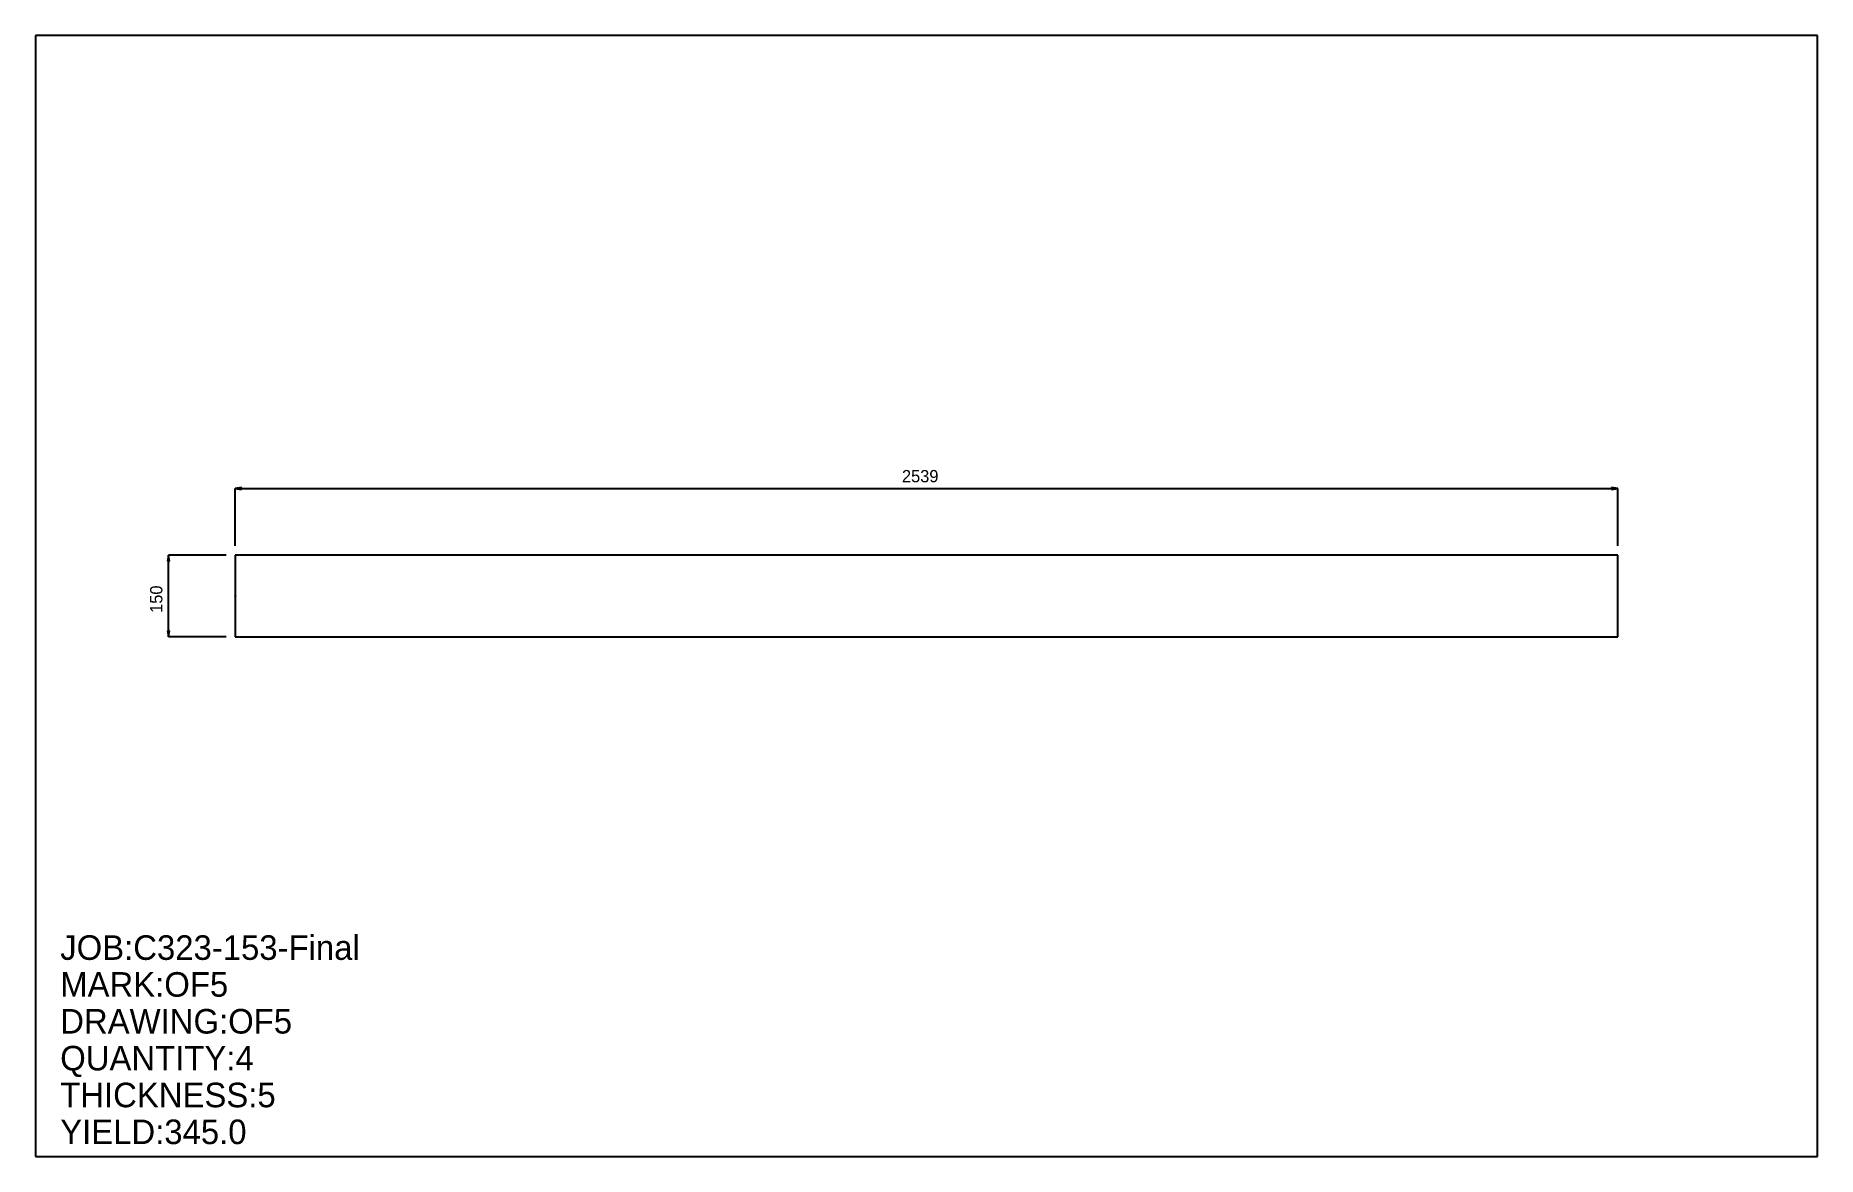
# Model space of a CAD drawing. Extents: x 0 to 3273, y 0 to 2059.
import ezdxf

# ---------------------------------------------------------------- set-up
doc = ezdxf.new("R2010")
doc.units = 0
doc.header["$LTSCALE"] = 0.125
for name, color, linetype in [('2', 7, 'CONTINUOUS'), ('3', 1, 'CONTINUOUS'), ('5', 7, 'CONTINUOUS'), ('6', 4, 'CONTINUOUS')]:
    doc.layers.add(name, color=color, linetype=linetype)

# ---------------------------------------------------------------- blocks, each defined once
blk = doc.blocks.new('ARROW')
at = {"layer": '2', "linetype": 'CONTINUOUS'}
for p, q in [((0, 0), (-1, 0.166667)), ((-1, 0.166667), (-1, -0.166667)), ((-1, -0.166667), (0, 0))]:
    blk.add_line(p, q, dxfattribs=at)
blk = doc.blocks.new('PLATE')
at = {"layer": '3', "linetype": 'CONTINUOUS'}
for p, q in [((0, 0), (0, -150)), ((2539.0349, 0), (0, 0)), ((2539.0349, -150), (2539.0349, 0)), ((0, -150), (2539.0349, -150))]:
    blk.add_line(p, q, dxfattribs=at)
at = {"layer": '5', "linetype": 'CONTINUOUS'}
for p, q in [((-0.1, -75), (0.1, -75)), ((0, -75.099998), (0, -74.900002))]:
    blk.add_line(p, q, dxfattribs=at)
blk.add_circle((0, -75), 0.1, dxfattribs=at)
at = {"layer": '6', "linetype": 'CONTINUOUS'}
for p, q in [((0, 16.926901), (0, 122.72003)), ((0, 122.67003), (2539.0349, 122.67003)), ((2539.0349, 16.926901), (2539.0349, 122.72003)), ((-16.926889, 0.000001), (-122.72002, 0.000009)), ((-122.67003, -149.99998), (-122.67001, 0.000009)), ((-16.926901, -150), (-122.72003, -149.99998))]:
    blk.add_line(p, q, dxfattribs=at)
at = {"layer": '6', "xscale": 11.284599, "yscale": 11.284599, "zscale": 11.284599}
for p, rotation in [((0, 122.67003), 180), ((-122.67001, 0.000009), 90), ((-122.67003, -149.99998), 270)]:
    blk.add_blockref('ARROW', p, dxfattribs=dict(at, rotation=rotation))
blk.add_blockref('ARROW', (2539.0349, 122.67003), dxfattribs=at)
at = {"layer": '5'}
blk.add_text('ZERO', height=0.015, dxfattribs=at).set_placement((0, -75))
at = {"layer": '6'}
blk.add_text('2539', height=22.569, dxfattribs=at).set_placement((1224.379, 133.95462))
blk.add_text('150', height=22.569, rotation=90, dxfattribs=at).set_placement((-133.95462, -106.03263))

msp = doc.modelspace()

# ---------------------------------------------------------------- linework, layer by layer
at = {"layer": '5', "linetype": 'CONTINUOUS'}
for p, q in [((3272.5344, 2059.4395), (0, 2059.4395)), ((0, 2059.4395), (0, 0)), ((3272.5344, 0), (3272.5344, 2059.4395)), ((0, 0), (3272.5344, 0))]:
    msp.add_line(p, q, dxfattribs=at)

# ---------------------------------------------------------------- block references
at = {"layer": '2'}
msp.add_blockref('PLATE', (366.74976, 1104.7197), dxfattribs=at)

# ---------------------------------------------------------------- texts
at = {"layer": '5'}
for s, p in [('JOB:C323-153-Final', (45.138397, 361.10718)), ('MARK:OF5', (45.138397, 293.3996)), ('DRAWING:OF5', (45.138397, 225.69199)), ('QUANTITY:4', (45.138397, 157.98439)), ('THICKNESS:5', (45.138397, 90.276794)), ('YIELD:345.0', (45.138397, 22.569199))]:
    msp.add_text(s, height=45.138, dxfattribs=at).set_placement(p)

doc.saveas('drawing.dxf')
